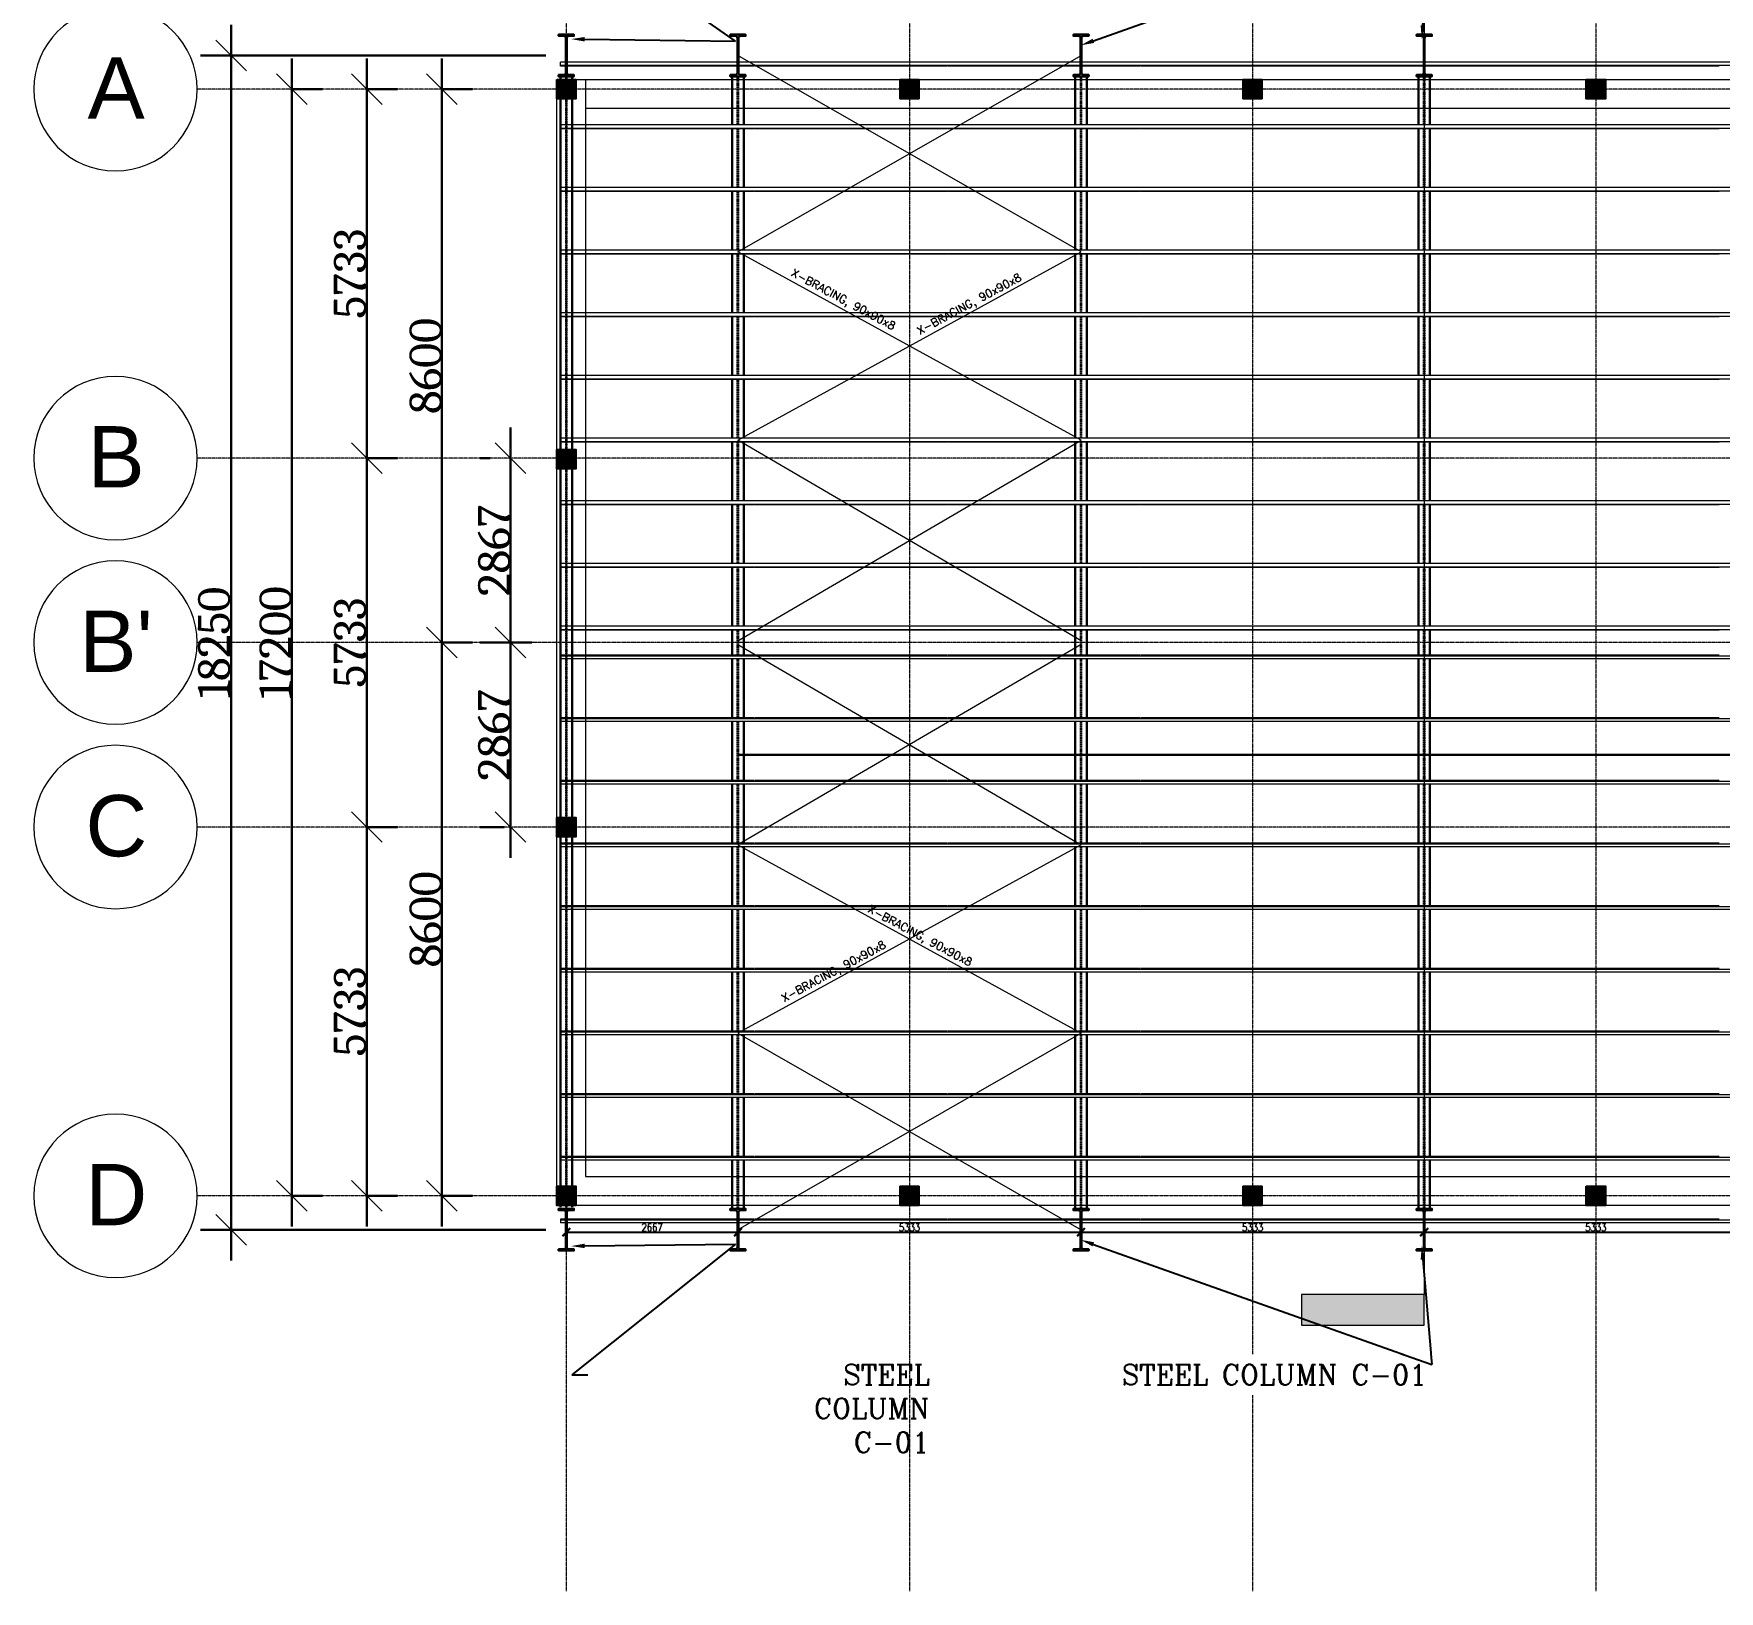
# Model space of a CAD drawing. Header units: millimetres. Extents: x -388065 to 2372687422, y -192755 to 667797.
# Drawn here: x 94782 to 120981, y -59399 to -35191 of the extents above; entities that cross this region are included whole.
import ezdxf
from ezdxf import colors
from ezdxf.entities.mleader import LeaderData, LeaderLine
from ezdxf.math import Vec2, Vec3

# ---------------------------------------------------------------- set-up
doc = ezdxf.new("R2010")
doc.units = ezdxf.units.MM
doc.linetypes.add('DASHED2', pattern=[0.375, 0.25, -0.125])
doc.linetypes.add('Grid Line 1_2_', pattern=[22.225, 12.7, -3.175, 3.175, -3.175])
for name, color, linetype, lineweight in [('A-ANNO-DIMS', 211, 'Continuous', 9), ('A-WALL', 113, 'Continuous', 9), ('BEAMS', 6, 'Continuous', 30), ('G-ANNO-SYMB', 111, 'Continuous', 9), ('S-BEAM', 12, 'Continuous', 9), ('S-COLS', 52, 'Continuous', 9), ('S-GRID', 1, 'Continuous', 9), ('S-GRID-IDEN', 1, 'Continuous', 9), ('SLAB', 6, 'Continuous', 25), ('STR-STEEL_IN_SEC', 6, 'Continuous', 15), ('STR-TEXT', 7, 'Continuous', 9)]:
    doc.layers.add(name, color=color, linetype=linetype, lineweight=lineweight)
doc.styles.add('Arial', font='arial.ttf', dxfattribs={"height": 635})
doc.styles.add('Cambria_1', font='Cambria.ttf', dxfattribs={"height": 500})
doc.styles.add('DIM', font='ROMANS.SHX', dxfattribs={"width": 0.8})
doc.styles.add('MINA_MM_X-SEC', font='romans.shx', dxfattribs={"height": 125})
doc.styles.add('ROMANC', font='romanc', dxfattribs={"height": 0.3})
doc.dimstyles.new('D100-1-20', dxfattribs={"dimtxt": 50, "dimasz": 15, "dimexe": 10, "dimexo": 10, "dimgap": 15, "dimtad": 1, "dimdec": 0, "dimzin": 13, "dimdsep": 46, "dimtxsty": 'DIM', "dimblk1": 'OBLIQUE', "dimblk2": 'OBLIQUE', "dimsah": 1, "dimcen": 0, "dimdle": 10, "dimclrd": 8, "dimclre": 8, "dimclrt": 6, "dimadec": 0, "dimazin": 0, "dimtfac": 1, "dimtdec": 0, "dimtix": 1, "dimtmove": 2, "dimatfit": 3, "dimldrblk": 'OBLIQUE', "dimfxl": 1, "dimtolj": 1, "dimtzin": 13, "dimarcsym": 0})
doc.dimstyles.new('Linear_-_Cambria_2_5mm', dxfattribs={"dimscale": 304.8, "dimtxt": 500, "dimasz": 1.5625, "dimexe": 1.5625, "dimexo": 1.041667, "dimgap": 0, "dimtad": 1, "dimdec": 0, "dimzin": 0, "dimdsep": 46, "dimtxsty": 'Cambria_1', "dimblk1": 'OBLIQUE', "dimblk2": 'OBLIQUE', "dimsah": 1, "dimcen": 0.09, "dimdle": 1.5625, "dimazin": 0, "dimtfac": 1, "dimtdec": 0, "dimtix": 1, "dimtmove": 0, "dimatfit": 3, "dimfxl": 1, "dimtvp": 1, "dimtolj": 1, "dimtzin": 0, "dimarcsym": 2})

# ---------------------------------------------------------------- blocks, each defined once
blk = doc.blocks.new('L-Angles - CAE50x3-457353-Roof')
at = {"layer": 'S-BEAM'}
for p, q in [((-12481, 31322), (-12481, 31382)), ((35699, 31382), (-12481, 31382)), ((-12481, 31333), (35699, 31333)), ((-9475, 31322), (-12481, 31322)), ((-6475, 31322), (-9468, 31322)), ((-3475, 31322), (-6468, 31322)), ((-475, 31322), (-3468, 31322)), ((2525, 31322), (-468, 31322)), ((5525, 31322), (2532, 31322))]:
    blk.add_line(p, q, dxfattribs=at)
blk = doc.blocks.new('Grid - Grid Head - Circle-14747-Furniture Plan')
at = {"layer": 'S-GRID-IDEN'}
blk.add_circle((0, 0), 6.35, dxfattribs=at)
blk = doc.blocks.new('_OBLIQUE')
at = {"color": 0, "linetype": 'ByBlock'}
blk.add_line((-0.5, -0.5), (0.5, 0.5), dxfattribs=at)
blk = doc.blocks.new('*D473')
at = {"layer": 'A-ANNO-DIMS', "color": 0, "lineweight": -2, "transparency": 16777216}
for p, q in [((95786, 9766), (95786, 3080)), ((95767, 9289), (96262, 9289)), ((95767, 3556), (96262, 3556))]:
    blk.add_line(p, q, dxfattribs=at)
at = {"layer": 'Defpoints', "color": 0, "transparency": 16777216}
for p in [(95449, 9289), (95449, 3556), (95786, 3556)]:
    blk.add_point(p, dxfattribs=at)
at = {"layer": 'A-ANNO-DIMS', "color": 0, "lineweight": -2, "transparency": 16777216, "xscale": 476.2499999999999, "yscale": 476.2499999999999, "zscale": 476.2499999999999}
for p, rotation in [((95786, 9289), 90), ((95786, 3556), 270)]:
    blk.add_blockref('_OBLIQUE', p, dxfattribs=dict(at, rotation=rotation))
at = {"layer": 'A-ANNO-DIMS', "color": 0, "transparency": 16777216, "insert": (95524, 6423), "char_height": 500, "width": 1558.03, "attachment_point": 5, "rotation": 90, "style": 'Cambria_1'}
blk.add_mtext('\\A1;5733', dxfattribs=at)
blk = doc.blocks.new('*D474')
at = {"layer": 'A-ANNO-DIMS', "color": 0, "lineweight": -2, "transparency": 16777216}
for p, q in [((95786, 4032), (95786, -2654)), ((95767, 3556), (96262, 3556)), ((95767, -2177), (96262, -2177))]:
    blk.add_line(p, q, dxfattribs=at)
at = {"layer": 'Defpoints', "color": 0, "transparency": 16777216}
for p in [(95449, 3556), (95449, -2177), (95786, -2177)]:
    blk.add_point(p, dxfattribs=at)
at = {"layer": 'A-ANNO-DIMS', "color": 0, "lineweight": -2, "transparency": 16777216, "xscale": 476.2499999999999, "yscale": 476.2499999999999, "zscale": 476.2499999999999}
for p, rotation in [((95786, 3556), 90), ((95786, -2177), 270)]:
    blk.add_blockref('_OBLIQUE', p, dxfattribs=dict(at, rotation=rotation))
at = {"layer": 'A-ANNO-DIMS', "color": 0, "transparency": 16777216, "insert": (95524, 689), "char_height": 500, "width": 1558.03, "attachment_point": 5, "rotation": 90, "style": 'Cambria_1'}
blk.add_mtext('\\A1;5733', dxfattribs=at)
blk = doc.blocks.new('*D475')
at = {"layer": 'A-ANNO-DIMS', "color": 0, "lineweight": -2, "transparency": 16777216}
for p, q in [((95786, -1701), (95786, -8387)), ((95767, -2177), (96262, -2177)), ((95767, -7911), (96262, -7911))]:
    blk.add_line(p, q, dxfattribs=at)
at = {"layer": 'Defpoints', "color": 0, "transparency": 16777216}
for p in [(95449, -2177), (95449, -7911), (95786, -7911)]:
    blk.add_point(p, dxfattribs=at)
at = {"layer": 'A-ANNO-DIMS', "color": 0, "lineweight": -2, "transparency": 16777216, "xscale": 476.2499999999999, "yscale": 476.2499999999999, "zscale": 476.2499999999999}
for p, rotation in [((95786, -2177), 90), ((95786, -7911), 270)]:
    blk.add_blockref('_OBLIQUE', p, dxfattribs=dict(at, rotation=rotation))
at = {"layer": 'A-ANNO-DIMS', "color": 0, "transparency": 16777216, "insert": (95524, -5044), "char_height": 500, "width": 1558.03, "attachment_point": 5, "rotation": 90, "style": 'Cambria_1'}
blk.add_mtext('\\A1;5733', dxfattribs=at)
blk = doc.blocks.new('*D476')
at = {"layer": 'A-ANNO-DIMS', "color": 0, "lineweight": -2, "transparency": 16777216}
for p, q in [((94620, 9766), (94620, -8387)), ((94600, 9289), (95096, 9289)), ((94600, -7911), (95096, -7911))]:
    blk.add_line(p, q, dxfattribs=at)
at = {"layer": 'Defpoints', "color": 0, "transparency": 16777216}
for p in [(94283, 9289), (94283, -7911), (94620, -7911)]:
    blk.add_point(p, dxfattribs=at)
at = {"layer": 'A-ANNO-DIMS', "color": 0, "lineweight": -2, "transparency": 16777216, "xscale": 476.2499999999999, "yscale": 476.2499999999999, "zscale": 476.2499999999999}
for p, rotation in [((94620, 9289), 90), ((94620, -7911), 270)]:
    blk.add_blockref('_OBLIQUE', p, dxfattribs=dict(at, rotation=rotation))
at = {"layer": 'A-ANNO-DIMS', "color": 0, "transparency": 16777216, "insert": (94367, 689), "char_height": 500, "width": 2021.5, "attachment_point": 5, "rotation": 90, "style": 'Cambria_1'}
blk.add_mtext('\\A1;17200', dxfattribs=at)
blk = doc.blocks.new('*D477')
at = {"layer": 'A-ANNO-DIMS', "color": 0, "lineweight": -2, "transparency": 16777216}
for p, q in [((96952, 9766), (96952, 213)), ((96933, 9289), (97428, 9289)), ((96933, 689), (97428, 689))]:
    blk.add_line(p, q, dxfattribs=at)
at = {"layer": 'Defpoints', "color": 0, "transparency": 16777216}
for p in [(96615, 9289), (96615, 689), (96952, 689)]:
    blk.add_point(p, dxfattribs=at)
at = {"layer": 'A-ANNO-DIMS', "color": 0, "lineweight": -2, "transparency": 16777216, "xscale": 476.2499999999999, "yscale": 476.2499999999999, "zscale": 476.2499999999999}
for p, rotation in [((96952, 9289), 90), ((96952, 689), 270)]:
    blk.add_blockref('_OBLIQUE', p, dxfattribs=dict(at, rotation=rotation))
at = {"layer": 'A-ANNO-DIMS', "color": 0, "transparency": 16777216, "insert": (96699, 4989), "char_height": 500, "width": 1558.03, "attachment_point": 5, "rotation": 90, "style": 'Cambria_1'}
blk.add_mtext('\\A1;8600', dxfattribs=at)
blk = doc.blocks.new('*D478')
at = {"layer": 'A-ANNO-DIMS', "color": 0, "lineweight": -2, "transparency": 16777216}
for p, q in [((96952, 1166), (96952, -8387)), ((96933, 689), (97428, 689)), ((96933, -7911), (97428, -7911))]:
    blk.add_line(p, q, dxfattribs=at)
at = {"layer": 'Defpoints', "color": 0, "transparency": 16777216}
for p in [(96615, 689), (96615, -7911), (96952, -7911)]:
    blk.add_point(p, dxfattribs=at)
at = {"layer": 'A-ANNO-DIMS', "color": 0, "lineweight": -2, "transparency": 16777216, "xscale": 476.2499999999999, "yscale": 476.2499999999999, "zscale": 476.2499999999999}
for p, rotation in [((96952, 689), 90), ((96952, -7911), 270)]:
    blk.add_blockref('_OBLIQUE', p, dxfattribs=dict(at, rotation=rotation))
at = {"layer": 'A-ANNO-DIMS', "color": 0, "transparency": 16777216, "insert": (96699, -3611), "char_height": 500, "width": 1558.03, "attachment_point": 5, "rotation": 90, "style": 'Cambria_1'}
blk.add_mtext('\\A1;8600', dxfattribs=at)
blk = doc.blocks.new('*D479')
at = {"layer": 'A-ANNO-DIMS', "color": 0, "lineweight": -2, "transparency": 16777216}
for p, q in [((98017, 1166), (98017, -2654)), ((97921, 689), (97541, 689)), ((97921, -2177), (97541, -2177))]:
    blk.add_line(p, q, dxfattribs=at)
at = {"layer": 'Defpoints', "color": 0, "transparency": 16777216}
for p in [(98238, 689), (98017, -2177), (98238, -2177)]:
    blk.add_point(p, dxfattribs=at)
at = {"layer": 'A-ANNO-DIMS', "color": 0, "lineweight": -2, "transparency": 16777216, "xscale": 476.2499999999999, "yscale": 476.2499999999999, "zscale": 476.2499999999999}
for p, rotation in [((98017, 689), 90), ((98017, -2177), 270)]:
    blk.add_blockref('_OBLIQUE', p, dxfattribs=dict(at, rotation=rotation))
at = {"layer": 'A-ANNO-DIMS', "color": 0, "transparency": 16777216, "insert": (97765, -744), "char_height": 500, "attachment_point": 5, "rotation": 90, "style": 'Cambria_1'}
blk.add_mtext('\\A1;2867', dxfattribs=at)
blk = doc.blocks.new('*D480')
at = {"layer": 'A-ANNO-DIMS', "color": 0, "lineweight": -2, "transparency": 16777216}
for p, q in [((98017, 4032), (98017, 213)), ((97700, 3556), (97541, 3556)), ((98351, 689), (97541, 689))]:
    blk.add_line(p, q, dxfattribs=at)
at = {"layer": 'Defpoints', "color": 0, "transparency": 16777216}
for p in [(98017, 3556), (98017, 689), (98668, 689)]:
    blk.add_point(p, dxfattribs=at)
at = {"layer": 'A-ANNO-DIMS', "color": 0, "lineweight": -2, "transparency": 16777216, "xscale": 476.2499999999999, "yscale": 476.2499999999999, "zscale": 476.2499999999999}
for p, rotation in [((98017, 3556), 90), ((98017, 689), 270)]:
    blk.add_blockref('_OBLIQUE', p, dxfattribs=dict(at, rotation=rotation))
at = {"layer": 'A-ANNO-DIMS', "color": 0, "transparency": 16777216, "insert": (97765, 2123), "char_height": 500, "attachment_point": 5, "rotation": 90, "style": 'Cambria_1'}
blk.add_mtext('\\A1;2867', dxfattribs=at)
blk = doc.blocks.new('*D481')
at = {"layer": 'A-ANNO-DIMS', "color": 0, "lineweight": -2, "transparency": 16777216}
for p, q in [((93674, 10291), (93674, -8912)), ((98568, 9814), (93197, 9814)), ((98568, -8436), (93197, -8436))]:
    blk.add_line(p, q, dxfattribs=at)
at = {"layer": 'Defpoints', "color": 0, "transparency": 16777216}
for p in [(98885, 9814), (93674, -8436), (98885, -8436)]:
    blk.add_point(p, dxfattribs=at)
at = {"layer": 'A-ANNO-DIMS', "color": 0, "lineweight": -2, "transparency": 16777216, "xscale": 476.2499999999999, "yscale": 476.2499999999999, "zscale": 476.2499999999999}
for p, rotation in [((93674, 9814), 90), ((93674, -8436), 270)]:
    blk.add_blockref('_OBLIQUE', p, dxfattribs=dict(at, rotation=rotation))
at = {"layer": 'A-ANNO-DIMS', "color": 0, "transparency": 16777216, "insert": (93412, 689), "char_height": 500, "attachment_point": 5, "rotation": 90, "style": 'Cambria_1'}
blk.add_mtext('\\A1;18250', dxfattribs=at)
blk = doc.blocks.new('jjjjhhhhh')
at = {"layer": 'S-COLS'}
for points in [[(98735, 9139), (98760, 9139), (98760, 9414), (99035, 9414), (99035, 9439), (98735, 9439), (98735, 9414)], [(104368, 9139), (104368, 9439), (104068, 9439), (104068, 9139)], [(109693, 9139), (109702, 9139), (109702, 9439), (109402, 9439), (109402, 9139)], [(104368, -8061), (104368, -7761), (104068, -7761), (104068, -8061), (104186, -8061)], [(109402, -8061), (109702, -8061), (109702, -7761), (109402, -7761), (109402, -8036)]]:
    blk.add_hatch(color=256, dxfattribs=at).paths.add_polyline_path(points, flags=0)
for points in [[(98735, 9439), (99035, 9439), (99035, 9139), (98735, 9139)], [(114735, 9439), (115035, 9439), (115035, 9139), (114735, 9139)], [(98735, -7761), (99035, -7761), (99035, -8061), (98735, -8061)], [(114735, -7761), (115035, -7761), (115035, -8061), (114735, -8061)]]:
    blk.add_hatch(color=256, dxfattribs=at).paths.add_polyline_path(points)
at = {"layer": 'A-WALL'}
for p, q in [((104068, 9139), (104068, 9439)), ((104368, 9439), (104368, 9139)), ((109402, 9139), (109402, 9439)), ((109702, 9439), (109702, 9139)), ((104368, 9139), (104068, 9139)), ((109702, 9139), (109402, 9139)), ((104068, -8061), (104068, -7761)), ((104068, -7761), (104368, -7761)), ((104368, -7761), (104368, -8061)), ((109402, -8061), (109402, -7761)), ((109402, -7761), (109702, -7761)), ((109702, -7761), (109702, -8061))]:
    blk.add_line(p, q, dxfattribs=at)
at = {"layer": 'S-COLS', "lineweight": 15}
for p, q in [((99035, 9439), (98735, 9439)), ((98735, 9439), (98735, 9139)), ((99035, 9139), (99035, 9439)), ((99035, 9139), (99035, 9439)), ((104368, 9439), (104068, 9439)), ((109702, 9439), (109402, 9439)), ((115035, 9439), (114735, 9439)), ((114735, 9439), (114735, 9139)), ((115035, 9139), (115035, 9439)), ((98735, 9139), (99035, 9139)), ((114735, 9139), (115035, 9139)), ((99035, -7761), (98735, -7761)), ((98735, -7761), (98735, -8061)), ((99035, -8061), (99035, -7761)), ((99035, -8061), (99035, -7761)), ((109402, -7761), (109402, -8061)), ((115035, -7761), (114735, -7761)), ((114735, -7761), (114735, -8061)), ((115035, -8061), (115035, -7761)), ((115035, -8061), (115035, -7761)), ((98735, -8061), (99035, -8061)), ((104068, -8061), (104368, -8061)), ((109402, -8061), (109702, -8061)), ((114735, -8061), (115035, -8061))]:
    blk.add_line(p, q, dxfattribs=at)
at = {"layer": 'S-COLS'}
for p, q in [((104068, 9439), (104068, 9414)), ((104368, 9414), (104368, 9439)), ((109402, 9439), (109402, 9414)), ((109702, 9414), (109702, 9439)), ((104068, 9414), (104068, 9139)), ((104368, 9139), (104368, 9414)), ((109402, 9414), (109402, 9139)), ((109702, 9139), (109702, 9414)), ((104068, 9139), (104368, 9139)), ((109402, 9139), (109702, 9139)), ((104368, -7761), (104068, -7761)), ((104068, -7761), (104068, -8036)), ((104368, -8036), (104368, -7761)), ((109702, -7761), (109402, -7761)), ((109702, -8036), (109702, -7761)), ((104068, -8036), (104068, -8061)), ((104368, -8061), (104368, -8036)), ((109702, -8061), (109702, -8036))]:
    blk.add_line(p, q, dxfattribs=at)
at = {"layer": 'SLAB'}
for points in [[(98735, 9439), (99035, 9439), (99035, 9139), (98735, 9139)], [(114735, 9439), (115035, 9439), (115035, 9139), (114735, 9139)], [(98735, -7761), (99035, -7761), (99035, -8061), (98735, -8061)], [(114735, -7761), (115035, -7761), (115035, -8061), (114735, -8061)]]:
    blk.add_lwpolyline(points, close=True, dxfattribs=at)
blk = doc.blocks.new('IPE 400')
at = {"layer": 'BEAMS'}
for points in [[(108971, -36608), (108971, -35854)], [(109151, -36608), (109151, -35854)], [(108971, -37582), (108971, -36668)], [(109151, -37582), (109151, -36668)], [(108971, -38556), (108971, -37642)], [(109151, -38556), (109151, -37642)], [(108971, -39530), (108971, -38616)], [(109151, -39530), (109151, -38616)], [(108971, -40504), (108971, -39590)], [(109151, -40504), (109151, -39590)], [(108971, -41478), (108971, -40564)], [(109151, -41478), (109151, -40564)], [(108971, -42452), (108971, -41538)], [(109151, -42452), (109151, -41538)], [(108971, -43426), (108971, -42512)], [(109151, -43426), (109151, -42512)], [(108971, -44400), (108971, -43486)], [(109151, -44400), (109151, -43486)], [(108971, -44848), (108971, -44460)], [(109151, -44848), (109151, -44460)], [(108971, -45823), (108971, -44908)], [(109151, -45823), (109151, -44908)], [(108971, -46797), (108971, -45882)], [(109151, -46797), (109151, -45882)], [(108971, -47771), (108971, -46857)], [(109151, -47771), (109151, -46857)], [(108971, -48745), (108971, -47831)], [(109151, -48745), (109151, -47831)], [(108971, -49719), (108971, -48805)], [(109151, -49719), (109151, -48805)], [(108971, -50693), (108971, -49779)], [(109151, -50693), (109151, -49779)], [(108971, -51667), (108971, -50753)], [(109151, -51667), (109151, -50753)], [(108971, -52641), (108971, -51727)], [(109151, -52641), (109151, -51727)], [(108971, -53454), (108971, -52701)], [(109151, -53454), (109151, -52701)]]:
    blk.add_lwpolyline(points, dxfattribs=at)
at = {"layer": 'BEAMS', "linetype": 'DASHED2'}
for points in [[(109056, -36608), (109056, -35854)], [(109065, -36608), (109065, -35854)], [(109056, -37582), (109056, -36668)], [(109065, -37582), (109065, -36668)], [(109056, -38556), (109056, -37642)], [(109065, -38556), (109065, -37642)], [(109056, -39530), (109056, -38616)], [(109065, -39530), (109065, -38616)], [(109056, -40504), (109056, -39590)], [(109065, -40504), (109065, -39590)], [(109056, -41478), (109056, -40564)], [(109065, -41478), (109065, -40564)], [(109056, -42452), (109056, -41538)], [(109065, -42452), (109065, -41538)], [(109056, -43426), (109056, -42512)], [(109065, -43426), (109065, -42512)], [(109056, -44400), (109056, -43486)], [(109065, -44400), (109065, -43486)], [(109056, -44848), (109056, -44460)], [(109065, -44848), (109065, -44460)], [(109056, -45823), (109056, -44908)], [(109065, -45823), (109065, -44908)], [(109056, -46797), (109056, -45882)], [(109065, -46797), (109065, -45882)], [(109056, -47771), (109056, -46857)], [(109065, -47771), (109065, -46857)], [(109056, -48745), (109056, -47831)], [(109065, -48745), (109065, -47831)], [(109056, -49719), (109056, -48805)], [(109065, -49719), (109065, -48805)], [(109056, -50693), (109056, -49779)], [(109065, -50693), (109065, -49779)], [(109056, -51667), (109056, -50753)], [(109065, -51667), (109065, -50753)], [(109056, -52641), (109056, -51727)], [(109065, -52641), (109065, -51727)], [(109056, -53454), (109056, -52701)], [(109065, -53454), (109065, -52701)]]:
    blk.add_lwpolyline(points, dxfattribs=at)
blk = doc.blocks.new('*D262')
at = {"layer": 'BEAMS', "color": 8, "lineweight": -3, "transparency": 16777216}
blk.add_line((103051, -53818), (105737, -53818), dxfattribs=at)
at = {"layer": 'BEAMS', "color": 8, "lineweight": -2, "transparency": 16777216}
for p, q in [((103061, -53764), (103061, -53828)), ((105727, -53764), (105727, -53828))]:
    blk.add_line(p, q, dxfattribs=at)
at = {"layer": 'Defpoints', "color": 0, "transparency": 16777216}
for p in [(103061, -53754), (105727, -53754), (105727, -53818)]:
    blk.add_point(p, dxfattribs=at)
at = {"layer": 'BEAMS', "color": 8, "lineweight": -3, "transparency": 16777216, "xscale": 120, "yscale": 120, "zscale": 120, "rotation": 180}
blk.add_blockref('_OBLIQUE', (103061, -53818), dxfattribs=at)
at = {"layer": 'BEAMS', "color": 8, "lineweight": -3, "transparency": 16777216, "xscale": 120, "yscale": 120, "zscale": 120}
blk.add_blockref('_OBLIQUE', (105727, -53818), dxfattribs=at)
at = {"layer": 'BEAMS', "color": 6, "transparency": 16777216, "insert": (104394, -53743), "char_height": 120, "attachment_point": 5, "style": 'DIM'}
blk.add_mtext('\\A1;2667', dxfattribs=at)
blk = doc.blocks.new('*D263')
at = {"layer": 'BEAMS', "color": 8, "lineweight": -3, "transparency": 16777216}
blk.add_line((105717, -53818), (111071, -53818), dxfattribs=at)
at = {"layer": 'BEAMS', "color": 8, "lineweight": -2, "transparency": 16777216}
for p, q in [((105727, -53764), (105727, -53828)), ((111061, -53764), (111061, -53828))]:
    blk.add_line(p, q, dxfattribs=at)
at = {"layer": 'Defpoints', "color": 0, "transparency": 16777216}
for p in [(105727, -53754), (111061, -53754), (111061, -53818)]:
    blk.add_point(p, dxfattribs=at)
at = {"layer": 'BEAMS', "color": 8, "lineweight": -3, "transparency": 16777216, "xscale": 120, "yscale": 120, "zscale": 120, "rotation": 180}
blk.add_blockref('_OBLIQUE', (105727, -53818), dxfattribs=at)
at = {"layer": 'BEAMS', "color": 8, "lineweight": -3, "transparency": 16777216, "xscale": 120, "yscale": 120, "zscale": 120}
blk.add_blockref('_OBLIQUE', (111061, -53818), dxfattribs=at)
at = {"layer": 'BEAMS', "color": 6, "transparency": 16777216, "insert": (108394, -53743), "char_height": 120, "attachment_point": 5, "style": 'DIM'}
blk.add_mtext('\\A1;5333', dxfattribs=at)
blk = doc.blocks.new('*D264')
at = {"layer": 'BEAMS', "color": 8, "lineweight": -3, "transparency": 16777216}
blk.add_line((111051, -53818), (116404, -53818), dxfattribs=at)
at = {"layer": 'BEAMS', "color": 8, "lineweight": -2, "transparency": 16777216}
for p, q in [((111061, -53764), (111061, -53828)), ((116394, -53764), (116394, -53828))]:
    blk.add_line(p, q, dxfattribs=at)
at = {"layer": 'Defpoints', "color": 0, "transparency": 16777216}
for p in [(111061, -53754), (116394, -53754), (116394, -53818)]:
    blk.add_point(p, dxfattribs=at)
at = {"layer": 'BEAMS', "color": 8, "lineweight": -3, "transparency": 16777216, "xscale": 120, "yscale": 120, "zscale": 120, "rotation": 180}
blk.add_blockref('_OBLIQUE', (111061, -53818), dxfattribs=at)
at = {"layer": 'BEAMS', "color": 8, "lineweight": -3, "transparency": 16777216, "xscale": 120, "yscale": 120, "zscale": 120}
blk.add_blockref('_OBLIQUE', (116394, -53818), dxfattribs=at)
at = {"layer": 'BEAMS', "color": 6, "transparency": 16777216, "insert": (113727, -53743), "char_height": 120, "attachment_point": 5, "style": 'DIM'}
blk.add_mtext('\\A1;5333', dxfattribs=at)
blk = doc.blocks.new('*D265')
at = {"layer": 'BEAMS', "color": 8, "lineweight": -3, "transparency": 16777216}
blk.add_line((116384, -53818), (121737, -53818), dxfattribs=at)
at = {"layer": 'BEAMS', "color": 8, "lineweight": -2, "transparency": 16777216}
for p, q in [((116394, -53764), (116394, -53828)), ((121727, -53764), (121727, -53828))]:
    blk.add_line(p, q, dxfattribs=at)
at = {"layer": 'Defpoints', "color": 0, "transparency": 16777216}
for p in [(116394, -53754), (121727, -53754), (121727, -53818)]:
    blk.add_point(p, dxfattribs=at)
at = {"layer": 'BEAMS', "color": 8, "lineweight": -3, "transparency": 16777216, "xscale": 120, "yscale": 120, "zscale": 120, "rotation": 180}
blk.add_blockref('_OBLIQUE', (116394, -53818), dxfattribs=at)
at = {"layer": 'BEAMS', "color": 8, "lineweight": -3, "transparency": 16777216, "xscale": 120, "yscale": 120, "zscale": 120}
blk.add_blockref('_OBLIQUE', (121727, -53818), dxfattribs=at)
at = {"layer": 'BEAMS', "color": 6, "transparency": 16777216, "insert": (119061, -53743), "char_height": 120, "attachment_point": 5, "style": 'DIM'}
blk.add_mtext('\\A1;5333', dxfattribs=at)
blk = doc.blocks.new('Section - 3_32_ x 3_8_-18514-Dimensioning Plan')
at = {"layer": 'G-ANNO-SYMB'}
blk.add_hatch(color=256, dxfattribs=at).paths.add_polyline_path([(0, 9.525), (0, 0), (-2.38125, 0), (-2.38125, 9.525)], flags=0)
for p, q in [((0, 9.525), (-2.38125, 9.525)), ((-2.38125, 9.525), (-2.38125, 0)), ((0, 0), (0, 9.525)), ((-2.38125, 0), (0, 0))]:
    blk.add_line(p, q, dxfattribs=at)
blk = doc.blocks.new('jjhjh')
at = {"layer": 'S-GRID', "color": 3, "linetype": 'Grid Line 1_2_'}
for p, q in [((98885.1, 16912.2), (98885.1, -14055.5)), ((104218.4, 16912.2), (104218.4, -14055.5)), ((109551.7, 16912.2), (109551.7, -14055.5)), ((114885.1, 16912.2), (114885.1, -14055.5)), ((149594.5, 9289.3), (93146.8, 9289.3)), ((149594.5, 3556), (93146.8, 3556)), ((149594.5, 689.3), (93146.8, 689.3)), ((149594.5, -2177.4), (93146.8, -2177.4)), ((149594.5, -7910.7), (93146.8, -7910.7))]:
    blk.add_line(p, q, dxfattribs=at)
at = {"layer": 'S-GRID-IDEN', "color": 3, "xscale": -199.9999999999999, "yscale": 199.9999999999999, "zscale": 199.9999999999999, "rotation": 90.00000000000031}
for p in [(91876.8, 9289.3), (91876.8, 3556), (91876.8, 689.3), (91876.8, -2177.4), (91876.8, -7910.7)]:
    blk.add_blockref('Grid - Grid Head - Circle-14747-Furniture Plan', p, dxfattribs=at)
at = {"layer": 'S-GRID-IDEN', "color": 3, "char_height": 952.5, "attachment_point": 3, "style": 'Arial'}
for s, insert, width in [('A', (92331.9, 9786.2), 1074.261), ('B', (92331.9, 4052.9), 1074.261), ("B'", (92457.9, 1186.2), 1378.902), ('C', (92371.9, -1680.5), 1170.464), ('D', (92371.9, -7413.8), 1170.464)]:
    blk.add_mtext(s, dxfattribs=dict(at, insert=insert, width=width))
at = {"layer": 'A-ANNO-DIMS'}
for base, p1, p2, override, picture, middle in [((93673.6, -8435.7), (98885.1, 9814.3), (98885.1, -8435.7), {"dimpost": '<>', "dimfxl": 17200}, '*D481', (93411.6, 689.3)), ((94619.6, -7910.7), (94282.8, 9289.3), (94282.8, -7910.7), {"dimpost": '<>', "dimfxl": 17200}, '*D476', (94366.7, 689.3)), ((95786, 3556), (95449.2, 9289.3), (95449.2, 3556), {"dimpost": '<>', "dimfxl": 5733.333}, '*D473', (95524.1, 6422.6)), ((96951.9, 689.3), (96615.2, 9289.3), (96615.2, 689.3), {"dimpost": '<>', "dimfxl": 8600}, '*D477', (96699, 4989.3)), ((95786, -2177.4), (95449.2, 3556), (95449.2, -2177.4), {"dimpost": '<>', "dimfxl": 5733.333}, '*D474', (95524.1, 689.3)), ((98017.4, 689.3), (98017.4, 3556), (98668.4, 689.3), {"dimpost": '<>', "dimfxl": 8600}, '*D480', (97764.5, 2122.6)), ((96951.9, -7910.7), (96615.2, 689.3), (96615.2, -7910.7), {"dimpost": '<>', "dimfxl": 8600}, '*D478', (96699, -3610.7)), ((98017.4, -2177.4), (98238.4, 689.3), (98238.4, -2177.4), {"dimpost": '<>', "dimfxl": 8600}, '*D479', (97764.5, -744)), ((95786, -7910.7), (95449.2, -2177.4), (95449.2, -7910.7), {"dimpost": '<>', "dimfxl": 5733.334}, '*D475', (95524.1, -5044))]:
    dim = blk.add_linear_dim(base=base, p1=p1, p2=p2, angle=90, dimstyle='Linear_-_Cambria_2_5mm', override=override, dxfattribs=at)
    dim.commit()
    dim.dimension.update_dxf_attribs({"geometry": picture, "text_midpoint": middle})

msp = doc.modelspace()

# ---------------------------------------------------------------- hatches: boundary and pattern name
at = {"layer": 'S-COLS'}
for points in [[(102910.7543, -41654.4213), (103210.7543, -41654.4213), (103210.7543, -41954.4213), (102910.7543, -41954.4213)], [(102910.7543, -47371.0873), (103210.7543, -47371.0873), (103210.7543, -47671.0873), (102910.7543, -47671.0873)]]:
    msp.add_hatch(color=256, dxfattribs=at).paths.add_polyline_path(points)

# ---------------------------------------------------------------- linework, layer by layer
at = {"layer": 'A-WALL'}
for p, q in [((102910.7603, -41787.7543), (102910.7603, -35904.4213)), ((102910.7603, -35904.4213), (150760.7603, -35904.4213)), ((103360.7603, -35904.4213), (103360.7603, -40432.1335)), ((150760.7603, -36354.4213), (103360.7603, -36354.4213)), ((103360.7603, -39589.9688), (103360.7603, -52954.4213)), ((102910.7603, -53404.4213), (102910.7603, -41787.7543)), ((103360.7603, -52954.4213), (150910.7603, -52954.4213)), ((150760.7603, -53404.4213), (102910.7603, -53404.4213))]:
    msp.add_line(p, q, dxfattribs=at)
at = {"layer": 'BEAMS'}
for points in [[(103019.6418, -35832.4838, 0.4142135624), (103053.7668, -35798.3588), (103053.7668, -35260.4838, 0.4142135624), (103019.6418, -35226.3588), (102941.5877, -35226.3588), (102941.5877, -35204.4213), (103179.921, -35204.4213), (103179.921, -35226.3588), (103101.8668, -35226.3588, 0.4142135624), (103067.7418, -35260.4838), (103067.7418, -35798.3588, 0.4142135624), (103101.8668, -35832.4838), (103179.921, -35832.4838), (103179.921, -35854.4213), (102941.5877, -35854.4213), (102941.5877, -35832.4838)], [(105686.3098, -35832.4838, 0.4142135624), (105720.4348, -35798.3588), (105720.4348, -35260.4838, 0.4142135624), (105686.3098, -35226.3588), (105608.2557, -35226.3588), (105608.2557, -35204.4213), (105846.589, -35204.4213), (105846.589, -35226.3588), (105768.5348, -35226.3588, 0.4142135624), (105734.4098, -35260.4838), (105734.4098, -35798.3588, 0.4142135624), (105768.5348, -35832.4838), (105846.589, -35832.4838), (105846.589, -35854.4213), (105608.2557, -35854.4213), (105608.2557, -35832.4838)], [(111019.6428, -35832.4838, 0.4142135624), (111053.7678, -35798.3588), (111053.7678, -35260.4838, 0.4142135624), (111019.6428, -35226.3588), (110941.5887, -35226.3588), (110941.5887, -35204.4213), (111179.922, -35204.4213), (111179.922, -35226.3588), (111101.8678, -35226.3588, 0.4142135624), (111067.7428, -35260.4838), (111067.7428, -35798.3588, 0.4142135624), (111101.8678, -35832.4838), (111179.922, -35832.4838), (111179.922, -35854.4213), (110941.5887, -35854.4213), (110941.5887, -35832.4838)], [(116352.9758, -35832.4838, 0.4142135624), (116387.1008, -35798.3588), (116387.1008, -35260.4838, 0.4142135624), (116352.9758, -35226.3588), (116274.9217, -35226.3588), (116274.9217, -35204.4213), (116513.255, -35204.4213), (116513.255, -35226.3588), (116435.2008, -35226.3588, 0.4142135624), (116401.0758, -35260.4838), (116401.0758, -35798.3588, 0.4142135624), (116435.2008, -35832.4838), (116513.255, -35832.4838), (116513.255, -35854.4213), (116274.9217, -35854.4213), (116274.9217, -35832.4838)]]:
    msp.add_lwpolyline(points, format="xyb", close=True, dxfattribs=at)
for points in [[(102970.7543, -53429.4213), (102970.7543, -35879.4213)], [(103150.7543, -53429.4213), (103150.7543, -35879.4213)]]:
    msp.add_lwpolyline(points, dxfattribs=at)
at = {"layer": 'BEAMS', "linetype": 'DASHED2'}
for points in [[(103056.4543, -53429.4213), (103056.4547, -35879.4213)], [(103065.0543, -53429.4213), (103065.0543, -35879.4213)]]:
    msp.add_lwpolyline(points, dxfattribs=at)
at = {"layer": 'S-COLS', "lineweight": 15}
for p, q in [((103210.7543, -41654.4213), (102910.7543, -41654.4213)), ((102910.7543, -41654.4213), (102910.7543, -41954.4213)), ((103210.7543, -41954.4213), (103210.7543, -41654.4213)), ((103210.7543, -41954.4213), (103210.7543, -41654.4213)), ((102910.7543, -41954.4213), (103210.7543, -41954.4213)), ((102910.7543, -47371.0873), (102910.7543, -47671.0873)), ((103210.7543, -47371.0873), (102910.7543, -47371.0873)), ((102910.7543, -47371.0873), (102910.7543, -47671.0873)), ((103210.7543, -47671.0873), (103210.7543, -47371.0873)), ((103210.7543, -47671.0873), (103210.7543, -47371.0873)), ((103210.7543, -47671.0873), (103210.7543, -47371.0873)), ((103210.7543, -47671.0873), (103210.7543, -47371.0873)), ((102910.7543, -47671.0873), (103210.7543, -47671.0873))]:
    msp.add_line(p, q, dxfattribs=at)
at = {"layer": 'SLAB'}
for points in [[(102910.7543, -41654.4213), (103210.7543, -41654.4213), (103210.7543, -41954.4213), (102910.7543, -41954.4213)], [(102910.7543, -47371.0873), (103210.7543, -47371.0873), (103210.7543, -47671.0873), (102910.7543, -47671.0873)]]:
    msp.add_lwpolyline(points, close=True, dxfattribs=at)
at = {"layer": 'STR-STEEL_IN_SEC'}
for points in [[(105728.0133, -44625.2728), (111060.5299, -41509.7879), (105726.2943, -38583.0126), (111060.7583, -35529.4213)], [(111060.1673, -44625.2728), (105727.6508, -41509.7879), (111061.8864, -38583.0126), (105727.4223, -35529.4213)]]:
    msp.add_lwpolyline(points, dxfattribs=at)

# ---------------------------------------------------------------- block references
at = {"layer": 'BEAMS'}
for name, p in [('jjhjh', (4175.7015, -45343.7216)), ('jjjjhhhhh', (4175.6985, -45343.7216))]:
    msp.add_blockref(name, p, dxfattribs=at)
at = {"layer": 'S-BEAM'}
for p in [(115452.0813, -67015.7212), (115452.0813, -67989.8064), (115452.0813, -68963.8916), (115452.0813, -69937.9768), (115452.0813, -70912.062), (115452.0813, -71886.1473), (115452.0813, -72860.2325), (115452.0813, -73834.3177), (115452.0813, -74808.4029), (115452.0813, -75782.4881)]:
    msp.add_blockref('L-Angles - CAE50x3-457353-Roof', p, dxfattribs=at)
at = {"layer": 'S-BEAM', "xscale": -1, "rotation": 180}
for p in [(115452.0813, -13526.3544), (115452.0813, -14500.4396)]:
    msp.add_blockref('L-Angles - CAE50x3-457353-Roof', p, dxfattribs=at)

# ---------------------------------------------------------------- texts
at = {"layer": 'STR-TEXT', "color": 7, "ltscale": 10, "char_height": 125, "width": 2065.322442, "attachment_point": 5, "style": 'MINA_MM_X-SEC'}
for insert, rotation in [((107358.289, -39336.1475), 331.79652623), ((109328.5381, -39406.5813), 28.20347377)]:
    msp.add_mtext('\\A1;X-BRACING, 90x90x8', dxfattribs=dict(at, insert=insert, rotation=rotation))

# ---------------------------------------------------------------- next in the draw order: leaders
at = {"color": 3, "lineweight": 25}
ml = msp.add_multileader_mtext('Standard', dxfattribs=at)
ml.set_content('STEEL COLUMN C-01', color=3, style='ROMANC')
ml.set_leader_properties()
ml.build(insert=Vec2(0, 0))
ml.multileader.update_dxf_attribs({"has_text_frame": 1, "text_right_attachment_type": 0, "dogleg_length": 22.4749, "arrow_head_size": 210, "scale": 7})
ctx = ml.context
ctx.base_point, ctx.scale, ctx.char_height, ctx.arrow_head_size, ctx.landing_gap_size, ctx.plane_origin = Vec3(103396.0364, -33529.853), 7, 315, 210, 56, Vec3(104352.6783, -34810.6458)
ctx.right_attachment, ctx.text_align_type = 0, 2
notes = []
notes.append((ctx, [(0, (1, 1, 0), (103148.8533, -33529.853), (1, 0), 247.1831, [(0, [(103134.7293, -35274.6713), (105689.4723, -35306.1713)], 0, [])])]))
ctx.mtext.insert, ctx.mtext.width, ctx.mtext.defined_height, ctx.mtext.alignment, ctx.mtext.flow_direction = Vec3(108702.0364, -33372.353), 3.108624468950438e-14, 440.2663, 3, 5
ctx.mtext.has_bg_fill, ctx.mtext.bg_color, ctx.mtext.bg_scale_factor, ctx.mtext.bg_transparency, ctx.mtext.use_window_bg_color = 1, -1027028792, 1.5, 0, 1
at = {"layer": 'BEAMS', "color": 4, "lineweight": -2, "ltscale": 2000}
ml = msp.add_multileader_mtext('Standard', dxfattribs=at)
ml.set_content('IPE400 RAFTER {\\Fromanc|c0;\\C3;@5333mm}', color=4)
ml.set_leader_properties()
ml.build(insert=Vec2(0, 0))
ml.multileader.update_dxf_attribs({"has_text_frame": 1, "dogleg_length": 0.36, "arrow_head_size": 770, "scale": 2200})
ctx = ml.context
ctx.base_point, ctx.scale, ctx.char_height, ctx.arrow_head_size, ctx.landing_gap_size, ctx.plane_origin, ctx.plane_x_axis, ctx.plane_y_axis = Vec3(152783.9367, -60343.6102), 2200, 594, 770, 198, Vec3(161962.8789, -46418.1854), Vec3(0, 1), Vec3(-1, 0)
ctx.text_align_type = 2
notes.append((ctx, [(1, (1, 1, 0), (152783.9367, -46398.753), (0, -1), 792, [(16, [(137731.7202, -46398.753), (143056.4533, -46398.753), (148389.7863, -46398.753), (132398.3872, -46398.753), (127060.7543, -46398.753), (121731.7212, -46398.753), (111065.0552, -46398.753), (111065.0552, -46398.753), (116398.7212, -46398.753), (105723.1223, -46398.753)], 0, [])])]))
ctx.mtext.insert, ctx.mtext.text_direction, ctx.mtext.rotation, ctx.mtext.alignment, ctx.mtext.flow_direction = Vec3(152486.9367, -47388.753), Vec3(0, 1), 1.5707963268, 3, 5
ctx.mtext.has_bg_fill, ctx.mtext.bg_color, ctx.mtext.bg_scale_factor, ctx.mtext.bg_transparency, ctx.mtext.use_window_bg_color = 1, -1027028792, 1.5, 0, 1
for ctx, leaders in notes:
    for number, flags, end, landing, length, lines in leaders:
        leader = LeaderData()
        leader.index, (leader.has_last_leader_line, leader.has_dogleg_vector, leader.attachment_direction) = number, flags
        leader.last_leader_point, leader.dogleg_vector, leader.dogleg_length = Vec3(end), Vec3(landing), length
        for number, points, colour, breaks in lines:
            line = LeaderLine()
            line.index, line.vertices, line.color, line.breaks = number, Vec3.list(points), colors.encode_raw_color(colour), breaks
            leader.lines.append(line)
        ctx.leaders.append(leader)

# ---------------------------------------------------------------- next in the draw order: linework, layer by layer
at = {"layer": 'G-ANNO-SYMB'}
msp.add_line((116394.0883, -26133.9458), (116394.0883, -54785.641), dxfattribs=at)
at = {"layer": 'STR-STEEL_IN_SEC'}
for points in [[(105728.0133, -44683.5698), (111060.5299, -47799.0547), (105726.2943, -50725.83), (111060.7583, -53779.4213)], [(111060.1673, -44683.5698), (105727.6508, -47799.0547), (111061.8864, -50725.83), (105727.4223, -53779.4213)]]:
    msp.add_lwpolyline(points, dxfattribs=at)

# ---------------------------------------------------------------- next in the draw order: block references
at = {"layer": 'BEAMS'}
for p in [(-3333.332, 0), (2000.001, 0), (7333.334, 0)]:
    msp.add_blockref('IPE 400', p, dxfattribs=at)
at = {"layer": 'G-ANNO-SYMB', "xscale": 199.9999999999999, "yscale": 199.9999999999999, "zscale": 199.9999999999999, "rotation": 89.99999999999947}
msp.add_blockref('Section - 3_32_ x 3_8_-18514-Dimensioning Plan', (116394.0883, -54785.641), dxfattribs=at)
at = {"layer": 'S-BEAM', "xscale": -1, "rotation": 180}
for p in [(115452.0813, -15474.5248), (115452.0813, -16448.6101), (115452.0813, -17422.6953), (115452.0813, -18396.7805), (115452.0813, -19370.8657), (115452.0813, -20344.9509), (115452.0813, -21319.0362), (115452.0813, -22293.1214)]:
    msp.add_blockref('L-Angles - CAE50x3-457353-Roof', p, dxfattribs=at)

# ---------------------------------------------------------------- next in the draw order: texts
at = {"layer": 'STR-TEXT', "color": 7, "ltscale": 10, "char_height": 125, "width": 2065.322442, "attachment_point": 5, "style": 'MINA_MM_X-SEC'}
for insert, rotation in [((108550.6992, -49224.1876), 331.79652623), ((107221.6612, -49778.8398), 28.20347377)]:
    msp.add_mtext('\\A1;X-BRACING, 90x90x8', dxfattribs=dict(at, insert=insert, rotation=rotation))

# ---------------------------------------------------------------- next in the draw order: dimensions: what is measured, and where the dimension line sits
at = {"layer": 'BEAMS'}
for base, p1, p2, picture, middle in [((105727.4223, -53818.0836), (103060.7543, -53754.4213), (105727.4223, -53754.4213), '*D262', (104394.0883, -53743.0836)), ((111060.7553, -53818.0836), (105727.4223, -53754.4213), (111060.7553, -53754.4213), '*D263', (108394.0888, -53743.0836)), ((116394.0883, -53818.0836), (111060.7553, -53754.4213), (116394.0883, -53754.4213), '*D264', (113727.4218, -53743.0836)), ((121727.4213, -53818.0836), (116394.0883, -53754.4213), (121727.4213, -53754.4213), '*D265', (119060.7548, -53743.0836))]:
    dim = msp.add_linear_dim(base=base, p1=p1, p2=p2, dimstyle='D100-1-20', override={"dimtxt": 120, "dimasz": 120, "dimlwd": 65533}, dxfattribs=at)
    dim.commit()
    dim.dimension.update_dxf_attribs({"geometry": picture, "text_midpoint": middle})

# ---------------------------------------------------------------- next in the draw order: leaders
at = {"color": 3, "lineweight": 25}
ml = msp.add_multileader_mtext('Standard', dxfattribs=at)
ml.set_content('STEEL COLUMN C-01', color=3, style='ROMANC')
ml.set_leader_properties()
ml.build(insert=Vec2(0, 0))
ml.multileader.update_dxf_attribs({"has_text_frame": 1, "text_right_attachment_type": 0, "dogleg_length": 22.4749, "arrow_head_size": 210, "scale": 7})
ctx = ml.context
ctx.base_point, ctx.scale, ctx.char_height, ctx.arrow_head_size, ctx.landing_gap_size, ctx.plane_origin = Vec3(111127.2772, -33590.8638), 7, 315, 210, 56, Vec3(110352.6783, -34810.6458)
ctx.right_attachment, ctx.text_align_type = 0, 2
notes = []
notes.append((ctx, [(1, (1, 1, 0), (116511.7521, -33433.3638), (-1, 0), 22.4749, [(1, [(111054.3053, -35372.1158)], 0, []), (0, [(116356.1383, -35274.6713)], 0, [])])]))
ctx.mtext.insert, ctx.mtext.alignment, ctx.mtext.flow_direction = Vec3(116433.2772, -33433.3638), 3, 5
ctx.mtext.has_bg_fill, ctx.mtext.bg_color, ctx.mtext.bg_scale_factor, ctx.mtext.bg_transparency, ctx.mtext.use_window_bg_color = 1, -1027028792, 1.5, 0, 1
ml = msp.add_multileader_mtext('Standard', dxfattribs=at)
ml.set_content('STEEL COLUMN C-01', color=3, style='ROMANC')
ml.set_leader_properties()
ml.build(insert=Vec2(0, 0))
ml.multileader.update_dxf_attribs({"has_text_frame": 1, "text_right_attachment_type": 0, "dogleg_length": 22.4749, "arrow_head_size": 210, "scale": 7})
ctx = ml.context
ctx.base_point, ctx.scale, ctx.char_height, ctx.arrow_head_size, ctx.landing_gap_size, ctx.plane_origin = Vec3(111127.2772, -56032.9787), 7, 315, 210, 56, Vec3(110352.6783, -54498.1967)
ctx.right_attachment, ctx.text_align_type = 0, 2
notes.append((ctx, [(1, (1, 1, 0), (116511.7521, -55875.4787), (-1, 0), 22.4749, [(1, [(111054.3053, -53936.7268)], 0, []), (0, [(116356.1383, -54034.1713)], 0, [])])]))
ctx.mtext.insert, ctx.mtext.alignment, ctx.mtext.flow_direction = Vec3(116433.2772, -55875.4787), 3, 5
ctx.mtext.has_bg_fill, ctx.mtext.bg_color, ctx.mtext.bg_scale_factor, ctx.mtext.bg_transparency, ctx.mtext.use_window_bg_color = 1, -1027028792, 1.5, 0, 1
ml = msp.add_multileader_mtext('Standard', dxfattribs=at)
ml.set_content('STEEL COLUMN C-01', color=3, style='ROMANC')
ml.set_leader_properties()
ml.build(insert=Vec2(0, 0))
ml.multileader.update_dxf_attribs({"has_text_frame": 1, "text_right_attachment_type": 0, "dogleg_length": 22.4749, "arrow_head_size": 210, "scale": 7})
ctx = ml.context
ctx.base_point, ctx.scale, ctx.char_height, ctx.arrow_head_size, ctx.landing_gap_size, ctx.plane_origin = Vec3(103396.0364, -56032.9787), 7, 315, 210, 56, Vec3(104352.6783, -54498.1967)
ctx.right_attachment, ctx.text_align_type = 0, 2
notes.append((ctx, [(0, (1, 1, 0), (103148.8533, -56032.9787), (1, 0), 247.1831, [(0, [(103134.7293, -54034.1713), (105689.4723, -54002.6713)], 0, [])])]))
ctx.mtext.insert, ctx.mtext.width, ctx.mtext.alignment, ctx.mtext.flow_direction = Vec3(108702.0364, -55875.4787), 0.5, 3, 5
ctx.mtext.has_bg_fill, ctx.mtext.bg_color, ctx.mtext.bg_scale_factor, ctx.mtext.bg_transparency, ctx.mtext.use_window_bg_color = 1, -1027028792, 1.5, 0, 1
for ctx, leaders in notes:
    for number, flags, end, landing, length, lines in leaders:
        leader = LeaderData()
        leader.index, (leader.has_last_leader_line, leader.has_dogleg_vector, leader.attachment_direction) = number, flags
        leader.last_leader_point, leader.dogleg_vector, leader.dogleg_length = Vec3(end), Vec3(landing), length
        for number, points, colour, breaks in lines:
            line = LeaderLine()
            line.index, line.vertices, line.color, line.breaks = number, Vec3.list(points), colors.encode_raw_color(colour), breaks
            leader.lines.append(line)
        ctx.leaders.append(leader)

# ---------------------------------------------------------------- next in the draw order: linework, layer by layer
at = {"layer": 'BEAMS'}
for points in [[(103019.6418, -53476.3588, -0.4142135624), (103053.7668, -53510.4838), (103053.7668, -54048.3588, -0.4142135624), (103019.6418, -54082.4838), (102941.5877, -54082.4838), (102941.5877, -54104.4213), (103179.921, -54104.4213), (103179.921, -54082.4838), (103101.8668, -54082.4838, -0.4142135624), (103067.7418, -54048.3588), (103067.7418, -53510.4838, -0.4142135624), (103101.8668, -53476.3588), (103179.921, -53476.3588), (103179.921, -53454.4213), (102941.5877, -53454.4213), (102941.5877, -53476.3588)], [(105686.3098, -53476.3588, -0.4142135624), (105720.4348, -53510.4838), (105720.4348, -54048.3588, -0.4142135624), (105686.3098, -54082.4838), (105608.2557, -54082.4838), (105608.2557, -54104.4213), (105846.589, -54104.4213), (105846.589, -54082.4838), (105768.5348, -54082.4838, -0.4142135624), (105734.4098, -54048.3588), (105734.4098, -53510.4838, -0.4142135624), (105768.5348, -53476.3588), (105846.589, -53476.3588), (105846.589, -53454.4213), (105608.2557, -53454.4213), (105608.2557, -53476.3588)], [(111019.6428, -53476.3588, -0.4142135624), (111053.7678, -53510.4838), (111053.7678, -54048.3588, -0.4142135624), (111019.6428, -54082.4838), (110941.5887, -54082.4838), (110941.5887, -54104.4213), (111179.922, -54104.4213), (111179.922, -54082.4838), (111101.8678, -54082.4838, -0.4142135624), (111067.7428, -54048.3588), (111067.7428, -53510.4838, -0.4142135624), (111101.8678, -53476.3588), (111179.922, -53476.3588), (111179.922, -53454.4213), (110941.5887, -53454.4213), (110941.5887, -53476.3588)], [(116352.9758, -53476.3588, -0.4142135624), (116387.1008, -53510.4838), (116387.1008, -54048.3588, -0.4142135624), (116352.9758, -54082.4838), (116274.9217, -54082.4838), (116274.9217, -54104.4213), (116513.255, -54104.4213), (116513.255, -54082.4838), (116435.2008, -54082.4838, -0.4142135624), (116401.0758, -54048.3588), (116401.0758, -53510.4838, -0.4142135624), (116435.2008, -53476.3588), (116513.255, -53476.3588), (116513.255, -53454.4213), (116274.9217, -53454.4213), (116274.9217, -53476.3588)]]:
    msp.add_lwpolyline(points, format="xyb", close=True, dxfattribs=at)

doc.saveas('drawing.dxf')
